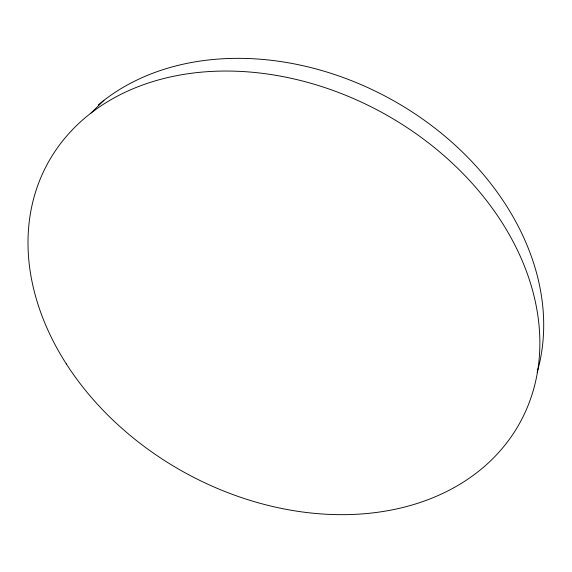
<?xml version="1.0" encoding="UTF-8"?>
<svg xmlns="http://www.w3.org/2000/svg" width="572" height="572" viewBox="0 0 572 572"><rect width="100%" height="100%" fill="white"/><g stroke="black" fill="none" stroke-linecap="round" stroke-linejoin="round"><path stroke-width="0.86" d="M91.062 113.027L103.968 100.315M98.262 104.926A264.15 204.004 28.8 0 1 403.675 106.635A264.15 204.004 28.8 0 1 537.172 372.329M66.316 363.899A269.369 205.276 28.8 0 0 509.387 439.31A269.369 205.276 28.8 0 0 276.097 75.361A269.369 205.276 28.8 0 0 66.316 363.899"/></g></svg>
